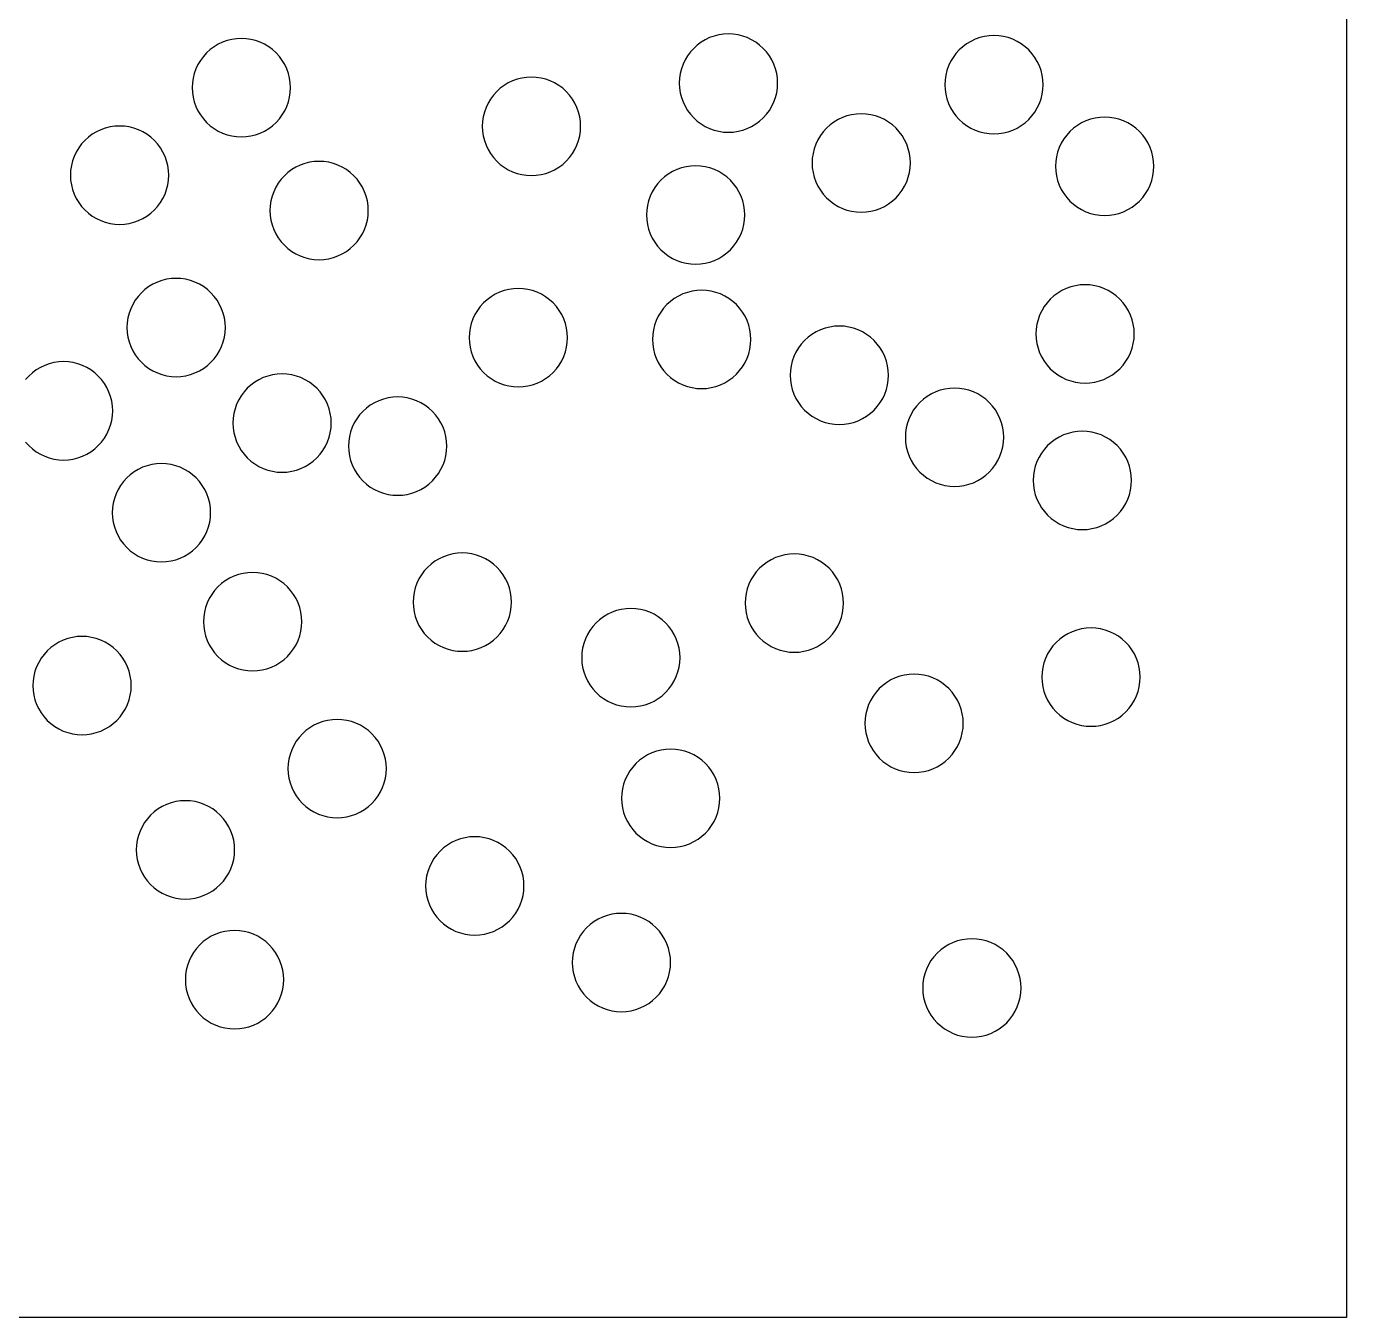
# Model space of a CAD drawing. Header units: millimetres. Extents: x 0 to 406, y 0 to 84.
# Drawn here: x 366.13 to 406.4, y 0 to 39.39 of the extents above; entities that cross this region are included whole.
import ezdxf

# ---------------------------------------------------------------- set-up
doc = ezdxf.new("R2010")
doc.units = ezdxf.units.MM

msp = doc.modelspace()

# ---------------------------------------------------------------- linework, layer by layer
at = {"color": 0}
for points in [[(0, 0), (0, 83.82), (406.4, 83.82), (406.4, 0), (0, 0)], [(388.607, 36.598), (388.706, 36.707), (388.794, 36.825), (388.869, 36.952), (388.932, 37.085), (388.982, 37.223), (389.018, 37.366), (389.039, 37.512), (389.047, 37.659), (389.039, 37.806), (389.018, 37.951), (388.982, 38.094), (388.932, 38.233), (388.869, 38.366), (388.794, 38.492), (388.706, 38.61), (388.607, 38.719), (388.498, 38.818), (388.38, 38.906), (388.254, 38.982), (388.121, 39.045), (387.982, 39.094), (387.839, 39.13), (387.694, 39.152), (387.547, 39.159), (387.4, 39.152), (387.254, 39.13), (387.111, 39.094), (386.973, 39.045), (386.839, 38.982), (386.713, 38.906), (386.595, 38.818), (386.486, 38.719), (386.387, 38.61), (386.299, 38.492), (386.224, 38.366), (386.161, 38.233), (386.111, 38.094), (386.075, 37.951), (386.054, 37.806), (386.047, 37.659), (386.054, 37.512), (386.075, 37.366), (386.111, 37.223), (386.161, 37.085), (386.224, 36.952), (386.299, 36.825), (386.387, 36.707), (386.486, 36.598), (386.595, 36.499), (386.713, 36.412), (386.839, 36.336), (386.973, 36.273), (387.111, 36.223), (387.254, 36.188), (387.4, 36.166), (387.547, 36.159), (387.694, 36.166), (387.839, 36.188), (387.982, 36.223), (388.121, 36.273), (388.254, 36.336), (388.38, 36.412), (388.498, 36.499), (388.607, 36.598)], [(396.705, 36.549), (396.804, 36.658), (396.892, 36.776), (396.967, 36.902), (397.03, 37.035), (397.08, 37.174), (397.116, 37.317), (397.137, 37.462), (397.144, 37.609), (397.137, 37.756), (397.116, 37.902), (397.08, 38.045), (397.03, 38.183), (396.967, 38.316), (396.892, 38.443), (396.804, 38.561), (396.705, 38.67), (396.596, 38.769), (396.478, 38.857), (396.351, 38.932), (396.218, 38.995), (396.08, 39.045), (395.937, 39.081), (395.791, 39.102), (395.644, 39.109), (395.497, 39.102), (395.352, 39.081), (395.209, 39.045), (395.07, 38.995), (394.937, 38.932), (394.811, 38.857), (394.693, 38.769), (394.584, 38.67), (394.485, 38.561), (394.397, 38.443), (394.322, 38.316), (394.259, 38.183), (394.209, 38.045), (394.173, 37.902), (394.152, 37.756), (394.144, 37.609), (394.152, 37.462), (394.173, 37.317), (394.209, 37.174), (394.259, 37.035), (394.322, 36.902), (394.397, 36.776), (394.485, 36.658), (394.584, 36.549), (394.693, 36.45), (394.811, 36.362), (394.937, 36.286), (395.07, 36.224), (395.209, 36.174), (395.352, 36.138), (395.497, 36.117), (395.644, 36.109), (395.791, 36.117), (395.937, 36.138), (396.08, 36.174), (396.218, 36.224), (396.351, 36.286), (396.478, 36.362), (396.596, 36.45), (396.705, 36.549)], [(373.75, 36.459), (373.849, 36.568), (373.937, 36.687), (374.012, 36.813), (374.075, 36.946), (374.125, 37.084), (374.161, 37.227), (374.182, 37.373), (374.189, 37.52), (374.182, 37.667), (374.161, 37.813), (374.125, 37.955), (374.075, 38.094), (374.012, 38.227), (373.937, 38.353), (373.849, 38.472), (373.75, 38.581), (373.641, 38.679), (373.523, 38.767), (373.396, 38.843), (373.263, 38.906), (373.125, 38.955), (372.982, 38.991), (372.836, 39.013), (372.689, 39.02), (372.542, 39.013), (372.397, 38.991), (372.254, 38.955), (372.115, 38.906), (371.982, 38.843), (371.856, 38.767), (371.738, 38.679), (371.629, 38.581), (371.53, 38.472), (371.442, 38.353), (371.366, 38.227), (371.304, 38.094), (371.254, 37.955), (371.218, 37.813), (371.197, 37.667), (371.189, 37.52), (371.197, 37.373), (371.218, 37.227), (371.254, 37.084), (371.304, 36.946), (371.366, 36.813), (371.442, 36.687), (371.53, 36.568), (371.629, 36.459), (371.738, 36.36), (371.856, 36.273), (371.982, 36.197), (372.115, 36.134), (372.254, 36.085), (372.397, 36.049), (372.542, 36.027), (372.689, 36.02), (372.836, 36.027), (372.982, 36.049), (373.125, 36.085), (373.263, 36.134), (373.396, 36.197), (373.523, 36.273), (373.641, 36.36), (373.75, 36.459)], [(382.599, 35.279), (382.698, 35.388), (382.786, 35.506), (382.861, 35.633), (382.924, 35.766), (382.974, 35.904), (383.01, 36.047), (383.031, 36.193), (383.038, 36.34), (383.031, 36.487), (383.01, 36.632), (382.974, 36.775), (382.924, 36.914), (382.861, 37.047), (382.786, 37.173), (382.698, 37.291), (382.599, 37.4), (382.49, 37.499), (382.372, 37.587), (382.245, 37.663), (382.112, 37.726), (381.974, 37.775), (381.831, 37.811), (381.685, 37.832), (381.538, 37.84), (381.391, 37.832), (381.246, 37.811), (381.103, 37.775), (380.964, 37.726), (380.831, 37.663), (380.705, 37.587), (380.587, 37.499), (380.478, 37.4), (380.379, 37.291), (380.291, 37.173), (380.216, 37.047), (380.153, 36.914), (380.103, 36.775), (380.067, 36.632), (380.046, 36.487), (380.038, 36.34), (380.046, 36.193), (380.067, 36.047), (380.103, 35.904), (380.153, 35.766), (380.216, 35.633), (380.291, 35.506), (380.379, 35.388), (380.478, 35.279), (380.587, 35.18), (380.705, 35.093), (380.831, 35.017), (380.964, 34.954), (381.103, 34.904), (381.246, 34.869), (381.391, 34.847), (381.538, 34.84), (381.685, 34.847), (381.831, 34.869), (381.974, 34.904), (382.112, 34.954), (382.245, 35.017), (382.372, 35.093), (382.49, 35.18), (382.599, 35.279)], [(392.657, 34.162), (392.756, 34.271), (392.844, 34.389), (392.92, 34.515), (392.982, 34.648), (393.032, 34.787), (393.068, 34.93), (393.089, 35.075), (393.097, 35.222), (393.089, 35.369), (393.068, 35.515), (393.032, 35.658), (392.982, 35.796), (392.92, 35.929), (392.844, 36.056), (392.756, 36.174), (392.657, 36.283), (392.548, 36.382), (392.43, 36.469), (392.304, 36.545), (392.171, 36.608), (392.032, 36.658), (391.889, 36.693), (391.744, 36.715), (391.597, 36.722), (391.45, 36.715), (391.304, 36.693), (391.161, 36.658), (391.023, 36.608), (390.89, 36.545), (390.763, 36.469), (390.645, 36.382), (390.536, 36.283), (390.437, 36.174), (390.349, 36.056), (390.274, 35.929), (390.211, 35.796), (390.161, 35.658), (390.125, 35.515), (390.104, 35.369), (390.097, 35.222), (390.104, 35.075), (390.125, 34.93), (390.161, 34.787), (390.211, 34.648), (390.274, 34.515), (390.349, 34.389), (390.437, 34.271), (390.536, 34.162), (390.645, 34.063), (390.763, 33.975), (390.89, 33.899), (391.023, 33.836), (391.161, 33.787), (391.304, 33.751), (391.45, 33.729), (391.597, 33.722), (391.744, 33.729), (391.889, 33.751), (392.032, 33.787), (392.171, 33.836), (392.304, 33.899), (392.43, 33.975), (392.548, 34.063), (392.657, 34.162)], [(370.036, 33.789), (370.135, 33.898), (370.223, 34.016), (370.298, 34.142), (370.361, 34.275), (370.411, 34.414), (370.447, 34.557), (370.468, 34.702), (370.476, 34.849), (370.468, 34.996), (370.447, 35.142), (370.411, 35.285), (370.361, 35.423), (370.298, 35.556), (370.223, 35.683), (370.135, 35.801), (370.036, 35.91), (369.927, 36.009), (369.809, 36.097), (369.683, 36.172), (369.55, 36.235), (369.411, 36.285), (369.268, 36.321), (369.123, 36.342), (368.976, 36.349), (368.829, 36.342), (368.683, 36.321), (368.54, 36.285), (368.402, 36.235), (368.268, 36.172), (368.142, 36.097), (368.024, 36.009), (367.915, 35.91), (367.816, 35.801), (367.728, 35.683), (367.653, 35.556), (367.59, 35.423), (367.54, 35.285), (367.504, 35.142), (367.483, 34.996), (367.476, 34.849), (367.483, 34.702), (367.504, 34.557), (367.54, 34.414), (367.59, 34.275), (367.653, 34.142), (367.728, 34.016), (367.816, 33.898), (367.915, 33.789), (368.024, 33.69), (368.142, 33.602), (368.268, 33.526), (368.402, 33.464), (368.54, 33.414), (368.683, 33.378), (368.829, 33.357), (368.976, 33.349), (369.123, 33.357), (369.268, 33.378), (369.411, 33.414), (369.55, 33.464), (369.683, 33.526), (369.809, 33.602), (369.927, 33.69), (370.036, 33.789)], [(400.083, 34.06), (400.182, 34.169), (400.269, 34.287), (400.345, 34.414), (400.408, 34.547), (400.458, 34.685), (400.493, 34.828), (400.515, 34.974), (400.522, 35.121), (400.515, 35.268), (400.493, 35.413), (400.458, 35.556), (400.408, 35.695), (400.345, 35.828), (400.269, 35.954), (400.182, 36.072), (400.083, 36.181), (399.974, 36.28), (399.856, 36.368), (399.729, 36.444), (399.596, 36.507), (399.458, 36.556), (399.315, 36.592), (399.169, 36.614), (399.022, 36.621), (398.875, 36.614), (398.73, 36.592), (398.587, 36.556), (398.448, 36.507), (398.315, 36.444), (398.189, 36.368), (398.071, 36.28), (397.962, 36.181), (397.863, 36.072), (397.775, 35.954), (397.699, 35.828), (397.636, 35.695), (397.587, 35.556), (397.551, 35.413), (397.53, 35.268), (397.522, 35.121), (397.53, 34.974), (397.551, 34.828), (397.587, 34.685), (397.636, 34.547), (397.699, 34.414), (397.775, 34.287), (397.863, 34.169), (397.962, 34.06), (398.071, 33.961), (398.189, 33.874), (398.315, 33.798), (398.448, 33.735), (398.587, 33.685), (398.73, 33.65), (398.875, 33.628), (399.022, 33.621), (399.169, 33.628), (399.315, 33.65), (399.458, 33.685), (399.596, 33.735), (399.729, 33.798), (399.856, 33.874), (399.974, 33.961), (400.083, 34.06)], [(376.122, 32.711), (376.221, 32.82), (376.308, 32.938), (376.384, 33.064), (376.447, 33.197), (376.497, 33.336), (376.532, 33.479), (376.554, 33.624), (376.561, 33.771), (376.554, 33.918), (376.532, 34.064), (376.497, 34.207), (376.447, 34.345), (376.384, 34.479), (376.308, 34.605), (376.221, 34.723), (376.122, 34.832), (376.013, 34.931), (375.895, 35.019), (375.768, 35.094), (375.635, 35.157), (375.497, 35.207), (375.354, 35.243), (375.208, 35.264), (375.061, 35.271), (374.914, 35.264), (374.769, 35.243), (374.626, 35.207), (374.487, 35.157), (374.354, 35.094), (374.228, 35.019), (374.11, 34.931), (374.001, 34.832), (373.902, 34.723), (373.814, 34.605), (373.738, 34.479), (373.675, 34.345), (373.626, 34.207), (373.59, 34.064), (373.568, 33.918), (373.561, 33.771), (373.568, 33.624), (373.59, 33.479), (373.626, 33.336), (373.675, 33.197), (373.738, 33.064), (373.814, 32.938), (373.902, 32.82), (374.001, 32.711), (374.11, 32.612), (374.228, 32.524), (374.354, 32.449), (374.487, 32.386), (374.626, 32.336), (374.769, 32.3), (374.914, 32.279), (375.061, 32.271), (375.208, 32.279), (375.354, 32.3), (375.497, 32.336), (375.635, 32.386), (375.768, 32.449), (375.895, 32.524), (376.013, 32.612), (376.122, 32.711)], [(387.605, 32.575), (387.704, 32.684), (387.792, 32.802), (387.867, 32.928), (387.93, 33.061), (387.98, 33.2), (388.016, 33.343), (388.037, 33.488), (388.044, 33.636), (388.037, 33.783), (388.016, 33.928), (387.98, 34.071), (387.93, 34.21), (387.867, 34.343), (387.792, 34.469), (387.704, 34.587), (387.605, 34.696), (387.496, 34.795), (387.378, 34.883), (387.251, 34.958), (387.118, 35.021), (386.98, 35.071), (386.837, 35.107), (386.691, 35.128), (386.544, 35.136), (386.397, 35.128), (386.252, 35.107), (386.109, 35.071), (385.97, 35.021), (385.837, 34.958), (385.711, 34.883), (385.593, 34.795), (385.484, 34.696), (385.385, 34.587), (385.297, 34.469), (385.221, 34.343), (385.159, 34.21), (385.109, 34.071), (385.073, 33.928), (385.052, 33.783), (385.044, 33.636), (385.052, 33.488), (385.073, 33.343), (385.109, 33.2), (385.159, 33.061), (385.221, 32.928), (385.297, 32.802), (385.385, 32.684), (385.484, 32.575), (385.593, 32.476), (385.711, 32.388), (385.837, 32.313), (385.97, 32.25), (386.109, 32.2), (386.252, 32.164), (386.397, 32.143), (386.544, 32.136), (386.691, 32.143), (386.837, 32.164), (386.98, 32.2), (387.118, 32.25), (387.251, 32.313), (387.378, 32.388), (387.496, 32.476), (387.605, 32.575)], [(371.762, 29.141), (371.861, 29.25), (371.948, 29.368), (372.024, 29.495), (372.087, 29.628), (372.137, 29.766), (372.172, 29.909), (372.194, 30.055), (372.201, 30.202), (372.194, 30.349), (372.172, 30.494), (372.137, 30.637), (372.087, 30.776), (372.024, 30.909), (371.948, 31.035), (371.861, 31.153), (371.762, 31.262), (371.653, 31.361), (371.535, 31.449), (371.408, 31.525), (371.275, 31.588), (371.137, 31.637), (370.994, 31.673), (370.848, 31.695), (370.701, 31.702), (370.554, 31.695), (370.409, 31.673), (370.266, 31.637), (370.127, 31.588), (369.994, 31.525), (369.868, 31.449), (369.75, 31.361), (369.641, 31.262), (369.542, 31.153), (369.454, 31.035), (369.378, 30.909), (369.315, 30.776), (369.266, 30.637), (369.23, 30.494), (369.208, 30.349), (369.201, 30.202), (369.208, 30.055), (369.23, 29.909), (369.266, 29.766), (369.315, 29.628), (369.378, 29.495), (369.454, 29.368), (369.542, 29.25), (369.641, 29.141), (369.75, 29.042), (369.868, 28.955), (369.994, 28.879), (370.127, 28.816), (370.266, 28.766), (370.409, 28.731), (370.554, 28.709), (370.701, 28.702), (370.848, 28.709), (370.994, 28.731), (371.137, 28.766), (371.275, 28.816), (371.408, 28.879), (371.535, 28.955), (371.653, 29.042), (371.762, 29.141)], [(399.484, 28.946), (399.583, 29.055), (399.67, 29.174), (399.746, 29.3), (399.809, 29.433), (399.859, 29.572), (399.894, 29.714), (399.916, 29.86), (399.923, 30.007), (399.916, 30.154), (399.894, 30.3), (399.859, 30.442), (399.809, 30.581), (399.746, 30.714), (399.67, 30.84), (399.583, 30.959), (399.484, 31.068), (399.375, 31.167), (399.257, 31.254), (399.13, 31.33), (398.997, 31.393), (398.859, 31.442), (398.716, 31.478), (398.57, 31.5), (398.423, 31.507), (398.276, 31.5), (398.131, 31.478), (397.988, 31.442), (397.849, 31.393), (397.716, 31.33), (397.59, 31.254), (397.472, 31.167), (397.363, 31.068), (397.264, 30.959), (397.176, 30.84), (397.1, 30.714), (397.037, 30.581), (396.988, 30.442), (396.952, 30.3), (396.931, 30.154), (396.923, 30.007), (396.931, 29.86), (396.952, 29.714), (396.988, 29.572), (397.037, 29.433), (397.1, 29.3), (397.176, 29.174), (397.264, 29.055), (397.363, 28.946), (397.472, 28.848), (397.59, 28.76), (397.716, 28.684), (397.849, 28.621), (397.988, 28.572), (398.131, 28.536), (398.276, 28.514), (398.423, 28.507), (398.57, 28.514), (398.716, 28.536), (398.859, 28.572), (398.997, 28.621), (399.13, 28.684), (399.257, 28.76), (399.375, 28.848), (399.484, 28.946)], [(382.089, 28.733), (382.198, 28.831), (382.297, 28.94), (382.385, 29.059), (382.46, 29.185), (382.523, 29.318), (382.573, 29.457), (382.609, 29.599), (382.63, 29.745), (382.637, 29.892), (382.63, 30.039), (382.609, 30.185), (382.573, 30.328), (382.523, 30.466), (382.46, 30.599), (382.385, 30.725), (382.297, 30.844), (382.198, 30.953), (382.089, 31.052), (381.971, 31.139), (381.845, 31.215), (381.711, 31.278), (381.573, 31.327), (381.43, 31.363), (381.284, 31.385), (381.137, 31.392), (380.99, 31.385), (380.845, 31.363), (380.702, 31.327), (380.563, 31.278), (380.43, 31.215), (380.304, 31.139), (380.186, 31.052), (380.077, 30.953), (379.978, 30.844), (379.89, 30.725), (379.815, 30.599), (379.752, 30.466), (379.702, 30.328), (379.666, 30.185), (379.645, 30.039), (379.637, 29.892), (379.645, 29.745), (379.666, 29.599), (379.702, 29.457), (379.752, 29.318), (379.815, 29.185), (379.89, 29.059), (379.978, 28.94), (380.077, 28.831), (380.186, 28.733), (380.304, 28.645), (380.43, 28.569), (380.563, 28.506), (380.702, 28.457), (380.845, 28.421), (380.99, 28.399), (381.137, 28.392), (381.284, 28.399), (381.43, 28.421), (381.573, 28.457), (381.711, 28.506), (381.845, 28.569), (381.971, 28.645), (382.089, 28.733)], [(387.68, 28.68), (387.789, 28.779), (387.888, 28.888), (387.976, 29.007), (388.052, 29.133), (388.114, 29.266), (388.164, 29.404), (388.2, 29.547), (388.221, 29.693), (388.229, 29.84), (388.221, 29.987), (388.2, 30.133), (388.164, 30.275), (388.114, 30.414), (388.052, 30.547), (387.976, 30.673), (387.888, 30.791), (387.789, 30.901), (387.68, 30.999), (387.562, 31.087), (387.436, 31.163), (387.303, 31.226), (387.164, 31.275), (387.021, 31.311), (386.876, 31.333), (386.729, 31.34), (386.582, 31.333), (386.436, 31.311), (386.293, 31.275), (386.155, 31.226), (386.022, 31.163), (385.895, 31.087), (385.777, 30.999), (385.668, 30.901), (385.569, 30.791), (385.481, 30.673), (385.406, 30.547), (385.343, 30.414), (385.293, 30.275), (385.257, 30.133), (385.236, 29.987), (385.229, 29.84), (385.236, 29.693), (385.257, 29.547), (385.293, 29.404), (385.343, 29.266), (385.406, 29.133), (385.481, 29.007), (385.569, 28.888), (385.668, 28.779), (385.777, 28.68), (385.895, 28.593), (386.022, 28.517), (386.155, 28.454), (386.293, 28.404), (386.436, 28.369), (386.582, 28.347), (386.729, 28.34), (386.876, 28.347), (387.021, 28.369), (387.164, 28.404), (387.303, 28.454), (387.436, 28.517), (387.562, 28.593), (387.68, 28.68)], [(391.988, 27.685), (392.087, 27.794), (392.175, 27.912), (392.251, 28.039), (392.314, 28.172), (392.363, 28.31), (392.399, 28.453), (392.421, 28.599), (392.428, 28.746), (392.421, 28.893), (392.399, 29.038), (392.363, 29.181), (392.314, 29.32), (392.251, 29.453), (392.175, 29.579), (392.087, 29.697), (391.988, 29.806), (391.879, 29.905), (391.761, 29.993), (391.635, 30.069), (391.502, 30.132), (391.363, 30.181), (391.22, 30.217), (391.075, 30.239), (390.928, 30.246), (390.781, 30.239), (390.635, 30.217), (390.492, 30.181), (390.354, 30.132), (390.221, 30.069), (390.094, 29.993), (389.976, 29.905), (389.867, 29.806), (389.768, 29.697), (389.681, 29.579), (389.605, 29.453), (389.542, 29.32), (389.492, 29.181), (389.457, 29.038), (389.435, 28.893), (389.428, 28.746), (389.435, 28.599), (389.457, 28.453), (389.492, 28.31), (389.542, 28.172), (389.605, 28.039), (389.681, 27.912), (389.768, 27.794), (389.867, 27.685), (389.976, 27.586), (390.094, 27.499), (390.221, 27.423), (390.354, 27.36), (390.492, 27.31), (390.635, 27.275), (390.781, 27.253), (390.928, 27.246), (391.075, 27.253), (391.22, 27.275), (391.363, 27.31), (391.502, 27.36), (391.635, 27.423), (391.761, 27.499), (391.879, 27.586), (391.988, 27.685)], [(368.327, 26.6), (368.426, 26.71), (368.513, 26.828), (368.589, 26.954), (368.652, 27.087), (368.702, 27.226), (368.737, 27.369), (368.759, 27.514), (368.766, 27.661), (368.759, 27.808), (368.737, 27.954), (368.702, 28.097), (368.652, 28.235), (368.589, 28.368), (368.513, 28.495), (368.426, 28.613), (368.327, 28.722), (368.218, 28.821), (368.1, 28.908), (367.973, 28.984), (367.84, 29.047), (367.702, 29.097), (367.559, 29.132), (367.413, 29.154), (367.266, 29.161), (367.119, 29.154), (366.974, 29.132), (366.831, 29.097), (366.692, 29.047), (366.559, 28.984), (366.433, 28.908), (366.315, 28.821), (366.206, 28.722), (366.107, 28.613)], [(374.993, 26.227), (375.091, 26.336), (375.179, 26.455), (375.255, 26.581), (375.318, 26.714), (375.367, 26.853), (375.403, 26.995), (375.425, 27.141), (375.432, 27.288), (375.425, 27.435), (375.403, 27.581), (375.367, 27.723), (375.318, 27.862), (375.255, 27.995), (375.179, 28.121), (375.091, 28.24), (374.993, 28.349), (374.884, 28.448), (374.765, 28.535), (374.639, 28.611), (374.506, 28.674), (374.367, 28.723), (374.225, 28.759), (374.079, 28.781), (373.932, 28.788), (373.785, 28.781), (373.639, 28.759), (373.496, 28.723), (373.358, 28.674), (373.225, 28.611), (373.099, 28.535), (372.98, 28.448), (372.871, 28.349), (372.772, 28.24), (372.685, 28.121), (372.609, 27.995), (372.546, 27.862), (372.497, 27.723), (372.461, 27.581), (372.439, 27.435), (372.432, 27.288), (372.439, 27.141), (372.461, 26.995), (372.497, 26.853), (372.546, 26.714), (372.609, 26.581), (372.685, 26.455), (372.772, 26.336), (372.871, 26.227), (372.98, 26.128), (373.099, 26.041), (373.225, 25.965), (373.358, 25.902), (373.496, 25.853), (373.639, 25.817), (373.785, 25.795), (373.932, 25.788), (374.079, 25.795), (374.225, 25.817), (374.367, 25.853), (374.506, 25.902), (374.639, 25.965), (374.765, 26.041), (374.884, 26.128), (374.993, 26.227)], [(395.503, 25.794), (395.602, 25.903), (395.69, 26.021), (395.766, 26.147), (395.828, 26.28), (395.878, 26.419), (395.914, 26.562), (395.935, 26.707), (395.943, 26.854), (395.935, 27.001), (395.914, 27.147), (395.878, 27.29), (395.828, 27.428), (395.766, 27.561), (395.69, 27.688), (395.602, 27.806), (395.503, 27.915), (395.394, 28.014), (395.276, 28.101), (395.15, 28.177), (395.017, 28.24), (394.878, 28.29), (394.735, 28.325), (394.59, 28.347), (394.443, 28.354), (394.296, 28.347), (394.15, 28.325), (394.007, 28.29), (393.869, 28.24), (393.736, 28.177), (393.609, 28.101), (393.491, 28.014), (393.382, 27.915), (393.283, 27.806), (393.195, 27.688), (393.12, 27.561), (393.057, 27.428), (393.007, 27.29), (392.971, 27.147), (392.95, 27.001), (392.943, 26.854), (392.95, 26.707), (392.971, 26.562), (393.007, 26.419), (393.057, 26.28), (393.12, 26.147), (393.195, 26.021), (393.283, 25.903), (393.382, 25.794), (393.491, 25.695), (393.609, 25.607), (393.736, 25.531), (393.869, 25.468), (394.007, 25.419), (394.15, 25.383), (394.296, 25.361), (394.443, 25.354), (394.59, 25.361), (394.735, 25.383), (394.878, 25.419), (395.017, 25.468), (395.15, 25.531), (395.276, 25.607), (395.394, 25.695), (395.503, 25.794)], [(378.516, 25.524), (378.615, 25.633), (378.703, 25.751), (378.778, 25.878), (378.841, 26.011), (378.891, 26.149), (378.927, 26.292), (378.948, 26.438), (378.955, 26.585), (378.948, 26.732), (378.927, 26.877), (378.891, 27.02), (378.841, 27.159), (378.778, 27.292), (378.703, 27.418), (378.615, 27.536), (378.516, 27.645), (378.407, 27.744), (378.289, 27.832), (378.162, 27.908), (378.029, 27.97), (377.891, 28.02), (377.748, 28.056), (377.602, 28.077), (377.455, 28.085), (377.308, 28.077), (377.163, 28.056), (377.02, 28.02), (376.881, 27.97), (376.748, 27.908), (376.622, 27.832), (376.504, 27.744), (376.395, 27.645), (376.296, 27.536), (376.208, 27.418), (376.132, 27.292), (376.07, 27.159), (376.02, 27.02), (375.984, 26.877), (375.963, 26.732), (375.955, 26.585), (375.963, 26.438), (375.984, 26.292), (376.02, 26.149), (376.07, 26.011), (376.132, 25.878), (376.208, 25.751), (376.296, 25.633), (376.395, 25.524), (376.504, 25.425), (376.622, 25.337), (376.748, 25.262), (376.881, 25.199), (377.02, 25.149), (377.163, 25.113), (377.308, 25.092), (377.455, 25.085), (377.602, 25.092), (377.748, 25.113), (377.891, 25.149), (378.029, 25.199), (378.162, 25.262), (378.289, 25.337), (378.407, 25.425), (378.516, 25.524)], [(399.402, 24.478), (399.501, 24.587), (399.589, 24.705), (399.664, 24.832), (399.727, 24.965), (399.777, 25.103), (399.813, 25.246), (399.834, 25.392), (399.841, 25.539), (399.834, 25.686), (399.813, 25.831), (399.777, 25.974), (399.727, 26.113), (399.664, 26.246), (399.589, 26.372), (399.501, 26.49), (399.402, 26.599), (399.293, 26.698), (399.175, 26.786), (399.049, 26.862), (398.915, 26.925), (398.777, 26.974), (398.634, 27.01), (398.488, 27.032), (398.341, 27.039), (398.194, 27.032), (398.049, 27.01), (397.906, 26.974), (397.767, 26.925), (397.634, 26.862), (397.508, 26.786), (397.39, 26.698), (397.281, 26.599), (397.182, 26.49), (397.094, 26.372), (397.019, 26.246), (396.956, 26.113), (396.906, 25.974), (396.87, 25.831), (396.849, 25.686), (396.841, 25.539), (396.849, 25.392), (396.87, 25.246), (396.906, 25.103), (396.956, 24.965), (397.019, 24.832), (397.094, 24.705), (397.182, 24.587), (397.281, 24.478), (397.39, 24.379), (397.508, 24.292), (397.634, 24.216), (397.767, 24.153), (397.906, 24.103), (398.049, 24.068), (398.194, 24.046), (398.341, 24.039), (398.488, 24.046), (398.634, 24.068), (398.777, 24.103), (398.915, 24.153), (399.049, 24.216), (399.175, 24.292), (399.293, 24.379), (399.402, 24.478)], [(366.107, 26.71), (366.206, 26.6), (366.315, 26.502), (366.433, 26.414), (366.559, 26.338), (366.692, 26.275), (366.831, 26.226), (366.974, 26.19), (367.119, 26.168), (367.266, 26.161), (367.413, 26.168), (367.559, 26.19), (367.702, 26.226), (367.84, 26.275), (367.973, 26.338), (368.1, 26.414), (368.218, 26.502), (368.327, 26.6)], [(371.313, 23.492), (371.412, 23.601), (371.499, 23.72), (371.575, 23.846), (371.638, 23.979), (371.688, 24.118), (371.723, 24.26), (371.745, 24.406), (371.752, 24.553), (371.745, 24.7), (371.723, 24.846), (371.688, 24.988), (371.638, 25.127), (371.575, 25.26), (371.499, 25.386), (371.412, 25.505), (371.313, 25.614), (371.204, 25.712), (371.086, 25.8), (370.959, 25.876), (370.826, 25.939), (370.688, 25.988), (370.545, 26.024), (370.399, 26.046), (370.252, 26.053), (370.105, 26.046), (369.96, 26.024), (369.817, 25.988), (369.678, 25.939), (369.545, 25.876), (369.419, 25.8), (369.301, 25.712), (369.192, 25.614), (369.093, 25.505), (369.005, 25.386), (368.929, 25.26), (368.866, 25.127), (368.817, 24.988), (368.781, 24.846), (368.759, 24.7), (368.752, 24.553), (368.759, 24.406), (368.781, 24.26), (368.817, 24.118), (368.866, 23.979), (368.929, 23.846), (369.005, 23.72), (369.093, 23.601), (369.192, 23.492), (369.301, 23.393), (369.419, 23.306), (369.545, 23.23), (369.678, 23.167), (369.817, 23.118), (369.96, 23.082), (370.105, 23.06), (370.252, 23.053), (370.399, 23.06), (370.545, 23.082), (370.688, 23.118), (370.826, 23.167), (370.959, 23.23), (371.086, 23.306), (371.204, 23.393), (371.313, 23.492)], [(380.489, 20.764), (380.588, 20.873), (380.675, 20.991), (380.751, 21.117), (380.814, 21.251), (380.863, 21.389), (380.899, 21.532), (380.921, 21.678), (380.928, 21.825), (380.921, 21.972), (380.899, 22.117), (380.863, 22.26), (380.814, 22.399), (380.751, 22.532), (380.675, 22.658), (380.588, 22.776), (380.489, 22.885), (380.38, 22.984), (380.261, 23.072), (380.135, 23.147), (380.002, 23.21), (379.863, 23.26), (379.721, 23.296), (379.575, 23.317), (379.428, 23.325), (379.281, 23.317), (379.135, 23.296), (378.993, 23.26), (378.854, 23.21), (378.721, 23.147), (378.595, 23.072), (378.476, 22.984), (378.367, 22.885), (378.268, 22.776), (378.181, 22.658), (378.105, 22.532), (378.042, 22.399), (377.993, 22.26), (377.957, 22.117), (377.935, 21.972), (377.928, 21.825), (377.935, 21.678), (377.957, 21.532), (377.993, 21.389), (378.042, 21.251), (378.105, 21.117), (378.181, 20.991), (378.268, 20.873), (378.367, 20.764), (378.476, 20.665), (378.595, 20.577), (378.721, 20.502), (378.854, 20.439), (378.993, 20.389), (379.135, 20.353), (379.281, 20.332), (379.428, 20.325), (379.575, 20.332), (379.721, 20.353), (379.863, 20.389), (380.002, 20.439), (380.135, 20.502), (380.261, 20.577), (380.38, 20.665), (380.489, 20.764)], [(390.616, 20.736), (390.715, 20.845), (390.803, 20.963), (390.878, 21.089), (390.941, 21.223), (390.991, 21.361), (391.027, 21.504), (391.048, 21.65), (391.056, 21.797), (391.048, 21.944), (391.027, 22.089), (390.991, 22.232), (390.941, 22.371), (390.878, 22.504), (390.803, 22.63), (390.715, 22.748), (390.616, 22.857), (390.507, 22.956), (390.389, 23.044), (390.263, 23.119), (390.13, 23.182), (389.991, 23.232), (389.848, 23.268), (389.703, 23.289), (389.556, 23.297), (389.408, 23.289), (389.263, 23.268), (389.12, 23.232), (388.981, 23.182), (388.848, 23.119), (388.722, 23.044), (388.604, 22.956), (388.495, 22.857), (388.396, 22.748), (388.308, 22.63), (388.233, 22.504), (388.17, 22.371), (388.12, 22.232), (388.084, 22.089), (388.063, 21.944), (388.056, 21.797), (388.063, 21.65), (388.084, 21.504), (388.12, 21.361), (388.17, 21.223), (388.233, 21.089), (388.308, 20.963), (388.396, 20.845), (388.495, 20.736), (388.604, 20.637), (388.722, 20.549), (388.848, 20.474), (388.981, 20.411), (389.12, 20.361), (389.263, 20.325), (389.408, 20.304), (389.556, 20.297), (389.703, 20.304), (389.848, 20.325), (389.991, 20.361), (390.13, 20.411), (390.263, 20.474), (390.389, 20.549), (390.507, 20.637), (390.616, 20.736)], [(374.094, 20.169), (374.193, 20.278), (374.281, 20.396), (374.357, 20.522), (374.419, 20.655), (374.469, 20.794), (374.505, 20.937), (374.526, 21.082), (374.534, 21.229), (374.526, 21.376), (374.505, 21.522), (374.469, 21.665), (374.419, 21.803), (374.357, 21.937), (374.281, 22.063), (374.193, 22.181), (374.094, 22.29), (373.985, 22.389), (373.867, 22.477), (373.741, 22.552), (373.608, 22.615), (373.469, 22.665), (373.326, 22.701), (373.181, 22.722), (373.034, 22.729), (372.887, 22.722), (372.741, 22.701), (372.598, 22.665), (372.46, 22.615), (372.327, 22.552), (372.2, 22.477), (372.082, 22.389), (371.973, 22.29), (371.874, 22.181), (371.786, 22.063), (371.711, 21.937), (371.648, 21.803), (371.598, 21.665), (371.562, 21.522), (371.541, 21.376), (371.534, 21.229), (371.541, 21.082), (371.562, 20.937), (371.598, 20.794), (371.648, 20.655), (371.711, 20.522), (371.786, 20.396), (371.874, 20.278), (371.973, 20.169), (372.082, 20.07), (372.2, 19.982), (372.327, 19.907), (372.46, 19.844), (372.598, 19.794), (372.741, 19.758), (372.887, 19.737), (373.034, 19.729), (373.181, 19.737), (373.326, 19.758), (373.469, 19.794), (373.608, 19.844), (373.741, 19.907), (373.867, 19.982), (373.985, 20.07), (374.094, 20.169)], [(385.63, 19.07), (385.729, 19.179), (385.817, 19.298), (385.893, 19.424), (385.956, 19.557), (386.005, 19.695), (386.041, 19.838), (386.062, 19.984), (386.07, 20.131), (386.062, 20.278), (386.041, 20.424), (386.005, 20.566), (385.956, 20.705), (385.893, 20.838), (385.817, 20.964), (385.729, 21.083), (385.63, 21.192), (385.521, 21.29), (385.403, 21.378), (385.277, 21.454), (385.144, 21.517), (385.005, 21.566), (384.862, 21.602), (384.717, 21.624), (384.57, 21.631), (384.423, 21.624), (384.277, 21.602), (384.134, 21.566), (383.996, 21.517), (383.863, 21.454), (383.736, 21.378), (383.618, 21.29), (383.509, 21.192), (383.41, 21.083), (383.323, 20.964), (383.247, 20.838), (383.184, 20.705), (383.134, 20.566), (383.099, 20.424), (383.077, 20.278), (383.07, 20.131), (383.077, 19.984), (383.099, 19.838), (383.134, 19.695), (383.184, 19.557), (383.247, 19.424), (383.323, 19.298), (383.41, 19.179), (383.509, 19.07), (383.618, 18.971), (383.736, 18.884), (383.863, 18.808), (383.996, 18.745), (384.134, 18.696), (384.277, 18.66), (384.423, 18.638), (384.57, 18.631), (384.717, 18.638), (384.862, 18.66), (385.005, 18.696), (385.144, 18.745), (385.277, 18.808), (385.403, 18.884), (385.521, 18.971), (385.63, 19.07)], [(399.665, 18.477), (399.764, 18.586), (399.852, 18.704), (399.928, 18.83), (399.99, 18.963), (400.04, 19.102), (400.076, 19.245), (400.097, 19.39), (400.105, 19.537), (400.097, 19.684), (400.076, 19.83), (400.04, 19.973), (399.99, 20.111), (399.928, 20.244), (399.852, 20.371), (399.764, 20.489), (399.665, 20.598), (399.556, 20.697), (399.438, 20.785), (399.312, 20.86), (399.179, 20.923), (399.04, 20.973), (398.897, 21.009), (398.752, 21.03), (398.605, 21.037), (398.458, 21.03), (398.312, 21.009), (398.169, 20.973), (398.031, 20.923), (397.898, 20.86), (397.771, 20.785), (397.653, 20.697), (397.544, 20.598), (397.445, 20.489), (397.357, 20.371), (397.282, 20.244), (397.219, 20.111), (397.169, 19.973), (397.133, 19.83), (397.112, 19.684), (397.105, 19.537), (397.112, 19.39), (397.133, 19.245), (397.169, 19.102), (397.219, 18.963), (397.282, 18.83), (397.357, 18.704), (397.445, 18.586), (397.544, 18.477), (397.653, 18.378), (397.771, 18.29), (397.898, 18.214), (398.031, 18.152), (398.169, 18.102), (398.312, 18.066), (398.458, 18.045), (398.605, 18.037), (398.752, 18.045), (398.897, 18.066), (399.04, 18.102), (399.179, 18.152), (399.312, 18.214), (399.438, 18.29), (399.556, 18.378), (399.665, 18.477)], [(368.892, 18.219), (368.99, 18.328), (369.078, 18.446), (369.154, 18.572), (369.217, 18.705), (369.266, 18.844), (369.302, 18.987), (369.324, 19.132), (369.331, 19.279), (369.324, 19.426), (369.302, 19.572), (369.266, 19.715), (369.217, 19.853), (369.154, 19.986), (369.078, 20.113), (368.99, 20.231), (368.892, 20.34), (368.782, 20.439), (368.664, 20.527), (368.538, 20.602), (368.405, 20.665), (368.266, 20.715), (368.123, 20.751), (367.978, 20.772), (367.831, 20.779), (367.684, 20.772), (367.538, 20.751), (367.395, 20.715), (367.257, 20.665), (367.124, 20.602), (366.997, 20.527), (366.879, 20.439), (366.77, 20.34), (366.671, 20.231), (366.584, 20.113), (366.508, 19.986), (366.445, 19.853), (366.395, 19.715), (366.36, 19.572), (366.338, 19.426), (366.331, 19.279), (366.338, 19.132), (366.36, 18.987), (366.395, 18.844), (366.445, 18.705), (366.508, 18.572), (366.584, 18.446), (366.671, 18.328), (366.77, 18.219), (366.879, 18.12), (366.997, 18.032), (367.124, 17.957), (367.257, 17.894), (367.395, 17.844), (367.538, 17.808), (367.684, 17.787), (367.831, 17.779), (367.978, 17.787), (368.123, 17.808), (368.266, 17.844), (368.405, 17.894), (368.538, 17.957), (368.664, 18.032), (368.782, 18.12), (368.892, 18.219)], [(394.269, 17.067), (394.367, 17.176), (394.455, 17.295), (394.531, 17.421), (394.594, 17.554), (394.643, 17.693), (394.679, 17.835), (394.701, 17.981), (394.708, 18.128), (394.701, 18.275), (394.679, 18.421), (394.643, 18.563), (394.594, 18.702), (394.531, 18.835), (394.455, 18.961), (394.367, 19.08), (394.269, 19.189), (394.16, 19.287), (394.041, 19.375), (393.915, 19.451), (393.782, 19.514), (393.643, 19.563), (393.501, 19.599), (393.355, 19.621), (393.208, 19.628), (393.061, 19.621), (392.915, 19.599), (392.773, 19.563), (392.634, 19.514), (392.501, 19.451), (392.375, 19.375), (392.256, 19.287), (392.147, 19.189), (392.048, 19.08), (391.961, 18.961), (391.885, 18.835), (391.822, 18.702), (391.773, 18.563), (391.737, 18.421), (391.715, 18.275), (391.708, 18.128), (391.715, 17.981), (391.737, 17.835), (391.773, 17.693), (391.822, 17.554), (391.885, 17.421), (391.961, 17.295), (392.048, 17.176), (392.147, 17.067), (392.256, 16.968), (392.375, 16.881), (392.501, 16.805), (392.634, 16.742), (392.773, 16.693), (392.915, 16.657), (393.061, 16.635), (393.208, 16.628), (393.355, 16.635), (393.501, 16.657), (393.643, 16.693), (393.782, 16.742), (393.915, 16.805), (394.041, 16.881), (394.16, 16.968), (394.269, 17.067)], [(376.673, 15.686), (376.772, 15.795), (376.86, 15.914), (376.935, 16.04), (376.998, 16.173), (377.048, 16.312), (377.084, 16.454), (377.105, 16.6), (377.112, 16.747), (377.105, 16.894), (377.084, 17.04), (377.048, 17.182), (376.998, 17.321), (376.935, 17.454), (376.86, 17.58), (376.772, 17.699), (376.673, 17.808), (376.564, 17.907), (376.446, 17.994), (376.319, 18.07), (376.186, 18.133), (376.048, 18.182), (375.905, 18.218), (375.759, 18.24), (375.612, 18.247), (375.465, 18.24), (375.32, 18.218), (375.177, 18.182), (375.038, 18.133), (374.905, 18.07), (374.779, 17.994), (374.661, 17.907), (374.552, 17.808), (374.453, 17.699), (374.365, 17.58), (374.289, 17.454), (374.227, 17.321), (374.177, 17.182), (374.141, 17.04), (374.12, 16.894), (374.112, 16.747), (374.12, 16.6), (374.141, 16.454), (374.177, 16.312), (374.227, 16.173), (374.289, 16.04), (374.365, 15.914), (374.453, 15.795), (374.552, 15.686), (374.661, 15.587), (374.779, 15.5), (374.905, 15.424), (375.038, 15.361), (375.177, 15.312), (375.32, 15.276), (375.465, 15.254), (375.612, 15.247), (375.759, 15.254), (375.905, 15.276), (376.048, 15.312), (376.186, 15.361), (376.319, 15.424), (376.446, 15.5), (376.564, 15.587), (376.673, 15.686)], [(386.845, 14.781), (386.944, 14.89), (387.032, 15.008), (387.107, 15.135), (387.17, 15.268), (387.22, 15.406), (387.256, 15.549), (387.277, 15.695), (387.284, 15.842), (387.277, 15.989), (387.256, 16.134), (387.22, 16.277), (387.17, 16.416), (387.107, 16.549), (387.032, 16.675), (386.944, 16.793), (386.845, 16.902), (386.736, 17.001), (386.618, 17.089), (386.492, 17.165), (386.358, 17.228), (386.22, 17.277), (386.077, 17.313), (385.931, 17.335), (385.784, 17.342), (385.637, 17.335), (385.492, 17.313), (385.349, 17.277), (385.21, 17.228), (385.077, 17.165), (384.951, 17.089), (384.833, 17.001), (384.724, 16.902), (384.625, 16.793), (384.537, 16.675), (384.462, 16.549), (384.399, 16.416), (384.349, 16.277), (384.313, 16.134), (384.292, 15.989), (384.284, 15.842), (384.292, 15.695), (384.313, 15.549), (384.349, 15.406), (384.399, 15.268), (384.462, 15.135), (384.537, 15.008), (384.625, 14.89), (384.724, 14.781), (384.833, 14.682), (384.951, 14.595), (385.077, 14.519), (385.21, 14.456), (385.349, 14.406), (385.492, 14.371), (385.637, 14.349), (385.784, 14.342), (385.931, 14.349), (386.077, 14.371), (386.22, 14.406), (386.358, 14.456), (386.492, 14.519), (386.618, 14.595), (386.736, 14.682), (386.845, 14.781)], [(372.044, 13.207), (372.143, 13.316), (372.231, 13.435), (372.307, 13.561), (372.37, 13.694), (372.419, 13.832), (372.455, 13.975), (372.477, 14.121), (372.484, 14.268), (372.477, 14.415), (372.455, 14.561), (372.419, 14.703), (372.37, 14.842), (372.307, 14.975), (372.231, 15.101), (372.143, 15.22), (372.044, 15.329), (371.935, 15.427), (371.817, 15.515), (371.691, 15.591), (371.558, 15.654), (371.419, 15.703), (371.276, 15.739), (371.131, 15.761), (370.984, 15.768), (370.837, 15.761), (370.691, 15.739), (370.548, 15.703), (370.41, 15.654), (370.277, 15.591), (370.15, 15.515), (370.032, 15.427), (369.923, 15.329), (369.824, 15.22), (369.737, 15.101), (369.661, 14.975), (369.598, 14.842), (369.548, 14.703), (369.513, 14.561), (369.491, 14.415), (369.484, 14.268), (369.491, 14.121), (369.513, 13.975), (369.548, 13.832), (369.598, 13.694), (369.661, 13.561), (369.737, 13.435), (369.824, 13.316), (369.923, 13.207), (370.032, 13.108), (370.15, 13.021), (370.277, 12.945), (370.41, 12.882), (370.548, 12.833), (370.691, 12.797), (370.837, 12.775), (370.984, 12.768), (371.131, 12.775), (371.276, 12.797), (371.419, 12.833), (371.558, 12.882), (371.691, 12.945), (371.817, 13.021), (371.935, 13.108), (372.044, 13.207)], [(380.87, 12.108), (380.969, 12.217), (381.057, 12.335), (381.133, 12.462), (381.196, 12.595), (381.245, 12.733), (381.281, 12.876), (381.303, 13.022), (381.31, 13.169), (381.303, 13.316), (381.281, 13.461), (381.245, 13.604), (381.196, 13.743), (381.133, 13.876), (381.057, 14.002), (380.969, 14.12), (380.87, 14.229), (380.761, 14.328), (380.643, 14.416), (380.517, 14.492), (380.384, 14.555), (380.245, 14.604), (380.102, 14.64), (379.957, 14.662), (379.81, 14.669), (379.663, 14.662), (379.517, 14.64), (379.374, 14.604), (379.236, 14.555), (379.103, 14.492), (378.976, 14.416), (378.858, 14.328), (378.749, 14.229), (378.65, 14.12), (378.563, 14.002), (378.487, 13.876), (378.424, 13.743), (378.374, 13.604), (378.339, 13.461), (378.317, 13.316), (378.31, 13.169), (378.317, 13.022), (378.339, 12.876), (378.374, 12.733), (378.424, 12.595), (378.487, 12.462), (378.563, 12.335), (378.65, 12.217), (378.749, 12.108), (378.858, 12.009), (378.976, 11.922), (379.103, 11.846), (379.236, 11.783), (379.374, 11.733), (379.517, 11.698), (379.663, 11.676), (379.81, 11.669), (379.957, 11.676), (380.102, 11.698), (380.245, 11.733), (380.384, 11.783), (380.517, 11.846), (380.643, 11.922), (380.761, 12.009), (380.87, 12.108)], [(385.342, 9.772), (385.441, 9.881), (385.528, 9.999), (385.604, 10.125), (385.667, 10.258), (385.717, 10.397), (385.752, 10.54), (385.774, 10.685), (385.781, 10.832), (385.774, 10.979), (385.752, 11.125), (385.717, 11.268), (385.667, 11.406), (385.604, 11.539), (385.528, 11.666), (385.441, 11.784), (385.342, 11.893), (385.233, 11.992), (385.115, 12.079), (384.988, 12.155), (384.855, 12.218), (384.717, 12.268), (384.574, 12.303), (384.428, 12.325), (384.281, 12.332), (384.134, 12.325), (383.989, 12.303), (383.846, 12.268), (383.707, 12.218), (383.574, 12.155), (383.448, 12.079), (383.33, 11.992), (383.221, 11.893), (383.122, 11.784), (383.034, 11.666), (382.958, 11.539), (382.895, 11.406), (382.846, 11.268), (382.81, 11.125), (382.788, 10.979), (382.781, 10.832), (382.788, 10.685), (382.81, 10.54), (382.846, 10.397), (382.895, 10.258), (382.958, 10.125), (383.034, 9.999), (383.122, 9.881), (383.221, 9.772), (383.33, 9.673), (383.448, 9.585), (383.574, 9.509), (383.707, 9.446), (383.846, 9.397), (383.989, 9.361), (384.134, 9.339), (384.281, 9.332), (384.428, 9.339), (384.574, 9.361), (384.717, 9.397), (384.855, 9.446), (384.988, 9.509), (385.115, 9.585), (385.233, 9.673), (385.342, 9.772)], [(373.541, 9.248), (373.64, 9.357), (373.728, 9.475), (373.803, 9.602), (373.866, 9.735), (373.916, 9.873), (373.952, 10.016), (373.973, 10.162), (373.981, 10.309), (373.973, 10.456), (373.952, 10.601), (373.916, 10.744), (373.866, 10.883), (373.803, 11.016), (373.728, 11.142), (373.64, 11.26), (373.541, 11.369), (373.432, 11.468), (373.314, 11.556), (373.188, 11.632), (373.055, 11.695), (372.916, 11.744), (372.773, 11.78), (372.628, 11.802), (372.481, 11.809), (372.334, 11.802), (372.188, 11.78), (372.045, 11.744), (371.907, 11.695), (371.773, 11.632), (371.647, 11.556), (371.529, 11.468), (371.42, 11.369), (371.321, 11.26), (371.233, 11.142), (371.158, 11.016), (371.095, 10.883), (371.045, 10.744), (371.009, 10.601), (370.988, 10.456), (370.981, 10.309), (370.988, 10.162), (371.009, 10.016), (371.045, 9.873), (371.095, 9.735), (371.158, 9.602), (371.233, 9.475), (371.321, 9.357), (371.42, 9.248), (371.529, 9.149), (371.647, 9.062), (371.773, 8.986), (371.907, 8.923), (372.045, 8.873), (372.188, 8.838), (372.334, 8.816), (372.481, 8.809), (372.628, 8.816), (372.773, 8.838), (372.916, 8.873), (373.055, 8.923), (373.188, 8.986), (373.314, 9.062), (373.432, 9.149), (373.541, 9.248)], [(396.032, 8.995), (396.131, 9.104), (396.218, 9.222), (396.294, 9.348), (396.357, 9.481), (396.407, 9.62), (396.442, 9.763), (396.464, 9.908), (396.471, 10.055), (396.464, 10.202), (396.442, 10.348), (396.407, 10.491), (396.357, 10.629), (396.294, 10.763), (396.218, 10.889), (396.131, 11.007), (396.032, 11.116), (395.923, 11.215), (395.804, 11.303), (395.678, 11.378), (395.545, 11.441), (395.407, 11.491), (395.264, 11.527), (395.118, 11.548), (394.971, 11.555), (394.824, 11.548), (394.678, 11.527), (394.536, 11.491), (394.397, 11.441), (394.264, 11.378), (394.138, 11.303), (394.02, 11.215), (393.91, 11.116), (393.812, 11.007), (393.724, 10.889), (393.648, 10.763), (393.585, 10.629), (393.536, 10.491), (393.5, 10.348), (393.478, 10.202), (393.471, 10.055), (393.478, 9.908), (393.5, 9.763), (393.536, 9.62), (393.585, 9.481), (393.648, 9.348), (393.724, 9.222), (393.812, 9.104), (393.91, 8.995), (394.02, 8.896), (394.138, 8.808), (394.264, 8.733), (394.397, 8.67), (394.536, 8.62), (394.678, 8.584), (394.824, 8.563), (394.971, 8.555), (395.118, 8.563), (395.264, 8.584), (395.407, 8.62), (395.545, 8.67), (395.678, 8.733), (395.804, 8.808), (395.923, 8.896), (396.032, 8.995)]]:
    msp.add_lwpolyline(points, dxfattribs=at)

doc.saveas('drawing.dxf')
